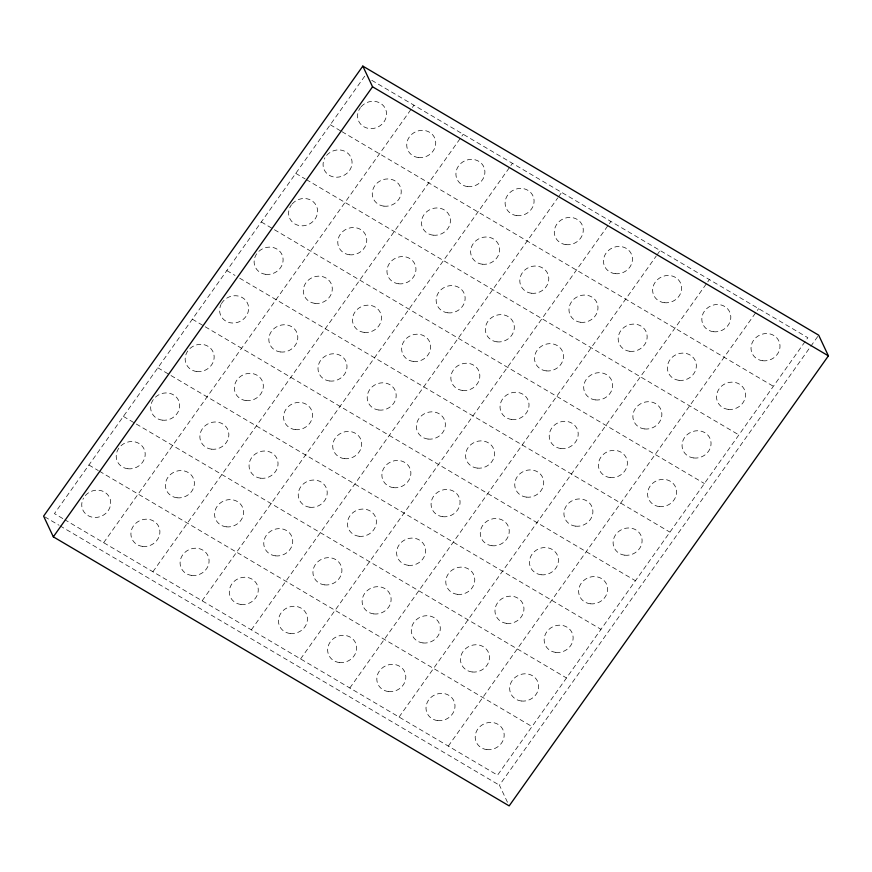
<?xml version="1.0" encoding="UTF-8"?>
<svg xmlns="http://www.w3.org/2000/svg" width="872" height="872" viewBox="0 0 872 872"><rect width="100%" height="100%" fill="white"/><g stroke="black" fill="none" stroke-linecap="round" stroke-linejoin="round"><path stroke-width="0.65" stroke-dasharray="4.36 3.27" d="M364.736 76.158L54.435 513.619L63.809 519.156M103.67 542.678L411.606 108.553M412.391 107.441L413.971 105.218M152.905 571.749L463.206 134.277M202.13 600.808L510.076 166.672M510.861 165.56L512.442 163.337M251.365 629.867L557.731 197.955M558.516 196.843L561.666 192.396M300.6 658.927L608.536 224.791M609.332 223.679L610.901 221.466M349.836 687.986L656.202 256.074M656.987 254.962L660.137 250.526M399.071 717.046L707.007 282.91M707.792 281.809L709.372 279.585M448.306 746.105L758.607 308.644M507.46 802.24L499.449 785.214L810.001 347.394M810.786 346.293L817.882 336.287M371.766 80.311L807.843 337.704L497.541 775.164L64.986 519.854M330.259 124.761L340.81 130.996M341.977 131.683L773.366 386.307M295.782 173.375L305.156 178.913M306.334 179.599L738.889 434.921M261.306 221.979L704.402 483.524M226.818 270.582L235.026 275.432M239.713 278.201L669.925 532.138M192.341 319.196L204.07 326.117M205.236 326.804L635.448 580.741M157.865 367.799L600.972 629.344M123.388 416.413L135.106 423.323M136.283 424.021L566.495 677.958M88.911 465.016L98.285 470.553M99.463 471.24L532.018 726.561M44.777 516.845L58.838 525.14M60.005 525.838L499.449 785.214M85.282 495.612A14.726 13.407 -25.2 0 1 109.567 497.585A14.726 13.407 -25.2 0 1 95.462 517.467A14.726 13.407 -25.2 0 1 83.549 498.065M221.455 303.641A14.726 13.407 -25.2 0 1 246.384 301.265A14.726 13.407 -25.2 0 1 235.059 322.913A14.726 13.407 -25.2 0 1 220.998 304.513M292.153 203.972A14.726 13.407 -25.2 0 1 316.689 206.511A14.726 13.407 -25.2 0 1 300.993 225.794A14.726 13.407 -25.2 0 1 291.51 204.757M326.629 155.369A14.726 13.407 -25.2 0 1 350.915 157.331A14.726 13.407 -25.2 0 1 336.81 177.223A14.726 13.407 -25.2 0 1 324.885 157.81M361.106 106.755A14.726 13.407 -25.2 0 1 385.642 109.294A14.726 13.407 -25.2 0 1 369.946 128.576A14.726 13.407 -25.2 0 1 360.474 107.539M127.933 468.765A14.726 13.407 -25.2 0 0 144.414 449.843A14.726 13.407 -25.2 0 0 119.758 447.009A14.726 13.407 -25.2 0 0 127.933 468.765M162.41 420.162A14.726 13.407 -25.2 0 0 178.891 401.229A14.726 13.407 -25.2 0 0 154.235 398.395A14.726 13.407 -25.2 0 0 162.41 420.162M196.887 371.548A14.726 13.407 -25.2 0 0 213.368 352.626A14.726 13.407 -25.2 0 0 188.712 349.792A14.726 13.407 -25.2 0 0 196.887 371.548M265.851 274.342A14.726 13.407 -25.2 0 0 282.321 255.409A14.726 13.407 -25.2 0 0 257.676 252.575A14.726 13.407 -25.2 0 0 265.851 274.342M142.637 546.406A14.726 13.407 -25.2 0 0 159.118 527.473A14.726 13.407 -25.2 0 0 134.462 524.65A14.726 13.407 -25.2 0 0 142.637 546.406M177.114 497.792A14.726 13.407 -25.2 0 0 193.595 478.87A14.726 13.407 -25.2 0 0 168.939 476.036A14.726 13.407 -25.2 0 0 177.114 497.792M211.591 449.189A14.726 13.407 -25.2 0 0 228.072 430.267A14.726 13.407 -25.2 0 0 203.427 427.433A14.726 13.407 -25.2 0 0 211.591 449.189M246.078 400.586A14.726 13.407 -25.2 0 0 262.548 381.653A14.726 13.407 -25.2 0 0 237.903 378.819A14.726 13.407 -25.2 0 0 246.078 400.586M280.555 351.972A14.726 13.407 -25.2 0 0 297.025 333.05A14.726 13.407 -25.2 0 0 272.38 330.216A14.726 13.407 -25.2 0 0 280.555 351.972M315.032 303.369A14.726 13.407 -25.2 0 0 331.502 284.446A14.726 13.407 -25.2 0 0 306.857 281.612A14.726 13.407 -25.2 0 0 315.032 303.369M349.509 254.766A14.726 13.407 -25.2 0 0 365.978 235.832A14.726 13.407 -25.2 0 0 341.334 232.998A14.726 13.407 -25.2 0 0 349.509 254.766M383.985 206.152A14.726 13.407 -25.2 0 0 400.455 187.229A14.726 13.407 -25.2 0 0 375.81 184.395A14.726 13.407 -25.2 0 0 383.985 206.152M418.462 157.549A14.726 13.407 -25.2 0 0 434.943 138.615A14.726 13.407 -25.2 0 0 410.287 135.792A14.726 13.407 -25.2 0 0 418.462 157.549M191.818 575.433A14.726 13.407 -25.2 0 0 208.299 556.51A14.726 13.407 -25.2 0 0 183.643 553.676A14.726 13.407 -25.2 0 0 191.818 575.433M226.295 526.83A14.726 13.407 -25.2 0 0 242.776 507.896A14.726 13.407 -25.2 0 0 218.131 505.073A14.726 13.407 -25.2 0 0 226.295 526.83M260.783 478.216A14.726 13.407 -25.2 0 0 277.252 459.293A14.726 13.407 -25.2 0 0 252.608 456.459A14.726 13.407 -25.2 0 0 260.783 478.216M295.259 429.613A14.726 13.407 -25.2 0 0 311.729 410.69A14.726 13.407 -25.2 0 0 287.084 407.856A14.726 13.407 -25.2 0 0 295.259 429.613M329.736 381.01A14.726 13.407 -25.2 0 0 346.206 362.076A14.726 13.407 -25.2 0 0 321.561 359.242A14.726 13.407 -25.2 0 0 329.736 381.01M364.213 332.396A14.726 13.407 -25.2 0 0 380.683 313.473A14.726 13.407 -25.2 0 0 356.038 310.639A14.726 13.407 -25.2 0 0 364.213 332.396M398.689 283.792A14.726 13.407 -25.2 0 0 415.17 264.859A14.726 13.407 -25.2 0 0 390.514 262.036A14.726 13.407 -25.2 0 0 398.689 283.792M433.166 235.178A14.726 13.407 -25.2 0 0 449.647 216.256A14.726 13.407 -25.2 0 0 424.991 213.422A14.726 13.407 -25.2 0 0 433.166 235.178M467.643 186.575A14.726 13.407 -25.2 0 0 484.124 167.653A14.726 13.407 -25.2 0 0 459.468 164.819A14.726 13.407 -25.2 0 0 467.643 186.575M241.01 604.46A14.726 13.407 -25.2 0 0 257.48 585.537A14.726 13.407 -25.2 0 0 232.835 582.703A14.726 13.407 -25.2 0 0 241.01 604.46M275.487 555.856A14.726 13.407 -25.2 0 0 291.957 536.934A14.726 13.407 -25.2 0 0 267.312 534.1A14.726 13.407 -25.2 0 0 275.487 555.856M309.963 507.253A14.726 13.407 -25.2 0 0 326.433 488.32A14.726 13.407 -25.2 0 0 301.788 485.497A14.726 13.407 -25.2 0 0 309.963 507.253M344.44 458.639A14.726 13.407 -25.2 0 0 360.91 439.717A14.726 13.407 -25.2 0 0 336.265 436.883A14.726 13.407 -25.2 0 0 344.44 458.639M378.917 410.036A14.726 13.407 -25.2 0 0 395.398 391.114A14.726 13.407 -25.2 0 0 370.742 388.28A14.726 13.407 -25.2 0 0 378.917 410.036M413.393 361.433A14.726 13.407 -25.2 0 0 429.874 342.5A14.726 13.407 -25.2 0 0 405.218 339.666A14.726 13.407 -25.2 0 0 413.393 361.433M447.87 312.819A14.726 13.407 -25.2 0 0 464.351 293.897A14.726 13.407 -25.2 0 0 439.695 291.063A14.726 13.407 -25.2 0 0 447.87 312.819M482.347 264.216A14.726 13.407 -25.2 0 0 498.828 245.283A14.726 13.407 -25.2 0 0 474.183 242.46A14.726 13.407 -25.2 0 0 482.347 264.216M516.834 215.602A14.726 13.407 -25.2 0 0 533.304 196.68A14.726 13.407 -25.2 0 0 508.659 193.846A14.726 13.407 -25.2 0 0 516.834 215.602M290.191 633.497A14.726 13.407 -25.2 0 0 306.661 614.564A14.726 13.407 -25.2 0 0 282.016 611.741A14.726 13.407 -25.2 0 0 290.191 633.497M324.667 584.883A14.726 13.407 -25.2 0 0 341.137 565.961A14.726 13.407 -25.2 0 0 316.492 563.127A14.726 13.407 -25.2 0 0 324.667 584.883M359.144 536.28A14.726 13.407 -25.2 0 0 375.614 517.358A14.726 13.407 -25.2 0 0 350.969 514.524A14.726 13.407 -25.2 0 0 359.144 536.28M393.621 487.677A14.726 13.407 -25.2 0 0 410.102 468.744A14.726 13.407 -25.2 0 0 385.446 465.921A14.726 13.407 -25.2 0 0 393.621 487.677M428.098 439.063A14.726 13.407 -25.2 0 0 444.578 420.141A14.726 13.407 -25.2 0 0 419.923 417.307A14.726 13.407 -25.2 0 0 428.098 439.063M462.574 390.46A14.726 13.407 -25.2 0 0 479.055 371.537A14.726 13.407 -25.2 0 0 454.399 368.703A14.726 13.407 -25.2 0 0 462.574 390.46M497.051 341.857A14.726 13.407 -25.2 0 0 513.532 322.923A14.726 13.407 -25.2 0 0 488.887 320.089A14.726 13.407 -25.2 0 0 497.051 341.857M531.538 293.243A14.726 13.407 -25.2 0 0 548.008 274.32A14.726 13.407 -25.2 0 0 523.364 271.486A14.726 13.407 -25.2 0 0 531.538 293.243M566.015 244.64A14.726 13.407 -25.2 0 0 582.485 225.706A14.726 13.407 -25.2 0 0 557.84 222.883A14.726 13.407 -25.2 0 0 566.015 244.64M339.372 662.524A14.726 13.407 -25.2 0 0 355.841 643.601A14.726 13.407 -25.2 0 0 331.197 640.767A14.726 13.407 -25.2 0 0 339.372 662.524M373.848 613.921A14.726 13.407 -25.2 0 0 390.329 594.987A14.726 13.407 -25.2 0 0 365.673 592.164A14.726 13.407 -25.2 0 0 373.848 613.921M408.325 565.307A14.726 13.407 -25.2 0 0 424.806 546.384A14.726 13.407 -25.2 0 0 400.15 543.55A14.726 13.407 -25.2 0 0 408.325 565.307M442.802 516.704A14.726 13.407 -25.2 0 0 459.282 497.781A14.726 13.407 -25.2 0 0 434.627 494.947A14.726 13.407 -25.2 0 0 442.802 516.704M477.278 468.101A14.726 13.407 -25.2 0 0 493.759 449.167A14.726 13.407 -25.2 0 0 469.114 446.344A14.726 13.407 -25.2 0 0 477.278 468.101M511.766 419.487A14.726 13.407 -25.2 0 0 528.236 400.564A14.726 13.407 -25.2 0 0 503.591 397.73A14.726 13.407 -25.2 0 0 511.766 419.487M546.243 370.883A14.726 13.407 -25.2 0 0 562.713 351.961A14.726 13.407 -25.2 0 0 538.068 349.127A14.726 13.407 -25.2 0 0 546.243 370.883M580.719 322.28A14.726 13.407 -25.2 0 0 597.189 303.347A14.726 13.407 -25.2 0 0 572.544 300.513A14.726 13.407 -25.2 0 0 580.719 322.28M615.196 273.666A14.726 13.407 -25.2 0 0 631.666 254.744A14.726 13.407 -25.2 0 0 607.021 251.91A14.726 13.407 -25.2 0 0 615.196 273.666M388.552 691.561A14.726 13.407 -25.2 0 0 405.033 672.628A14.726 13.407 -25.2 0 0 380.377 669.794A14.726 13.407 -25.2 0 0 388.552 691.561M423.029 642.947A14.726 13.407 -25.2 0 0 439.51 624.025A14.726 13.407 -25.2 0 0 414.854 621.191A14.726 13.407 -25.2 0 0 423.029 642.947M457.506 594.344A14.726 13.407 -25.2 0 0 473.987 575.411A14.726 13.407 -25.2 0 0 449.331 572.588A14.726 13.407 -25.2 0 0 457.506 594.344M491.993 545.73A14.726 13.407 -25.2 0 0 508.463 526.808A14.726 13.407 -25.2 0 0 483.818 523.974A14.726 13.407 -25.2 0 0 491.993 545.73M526.47 497.127A14.726 13.407 -25.2 0 0 542.94 478.205A14.726 13.407 -25.2 0 0 518.295 475.371A14.726 13.407 -25.2 0 0 526.47 497.127M560.947 448.524A14.726 13.407 -25.2 0 0 577.417 429.591A14.726 13.407 -25.2 0 0 552.772 426.768A14.726 13.407 -25.2 0 0 560.947 448.524M595.423 399.91A14.726 13.407 -25.2 0 0 611.893 380.988A14.726 13.407 -25.2 0 0 587.248 378.154A14.726 13.407 -25.2 0 0 595.423 399.91M629.9 351.307A14.726 13.407 -25.2 0 0 646.37 332.385A14.726 13.407 -25.2 0 0 621.725 329.551A14.726 13.407 -25.2 0 0 629.9 351.307M664.377 302.704A14.726 13.407 -25.2 0 0 680.858 283.771A14.726 13.407 -25.2 0 0 656.202 280.937A14.726 13.407 -25.2 0 0 664.377 302.704M437.733 720.588A14.726 13.407 -25.2 0 0 454.214 701.666A14.726 13.407 -25.2 0 0 429.558 698.832A14.726 13.407 -25.2 0 0 437.733 720.588M472.21 671.985A14.726 13.407 -25.2 0 0 488.691 653.052A14.726 13.407 -25.2 0 0 464.046 650.218A14.726 13.407 -25.2 0 0 472.21 671.985M506.697 623.371A14.726 13.407 -25.2 0 0 523.167 604.449A14.726 13.407 -25.2 0 0 498.522 601.615A14.726 13.407 -25.2 0 0 506.697 623.371M541.174 574.768A14.726 13.407 -25.2 0 0 557.644 555.835A14.726 13.407 -25.2 0 0 532.999 553.012A14.726 13.407 -25.2 0 0 541.174 574.768M575.651 526.154A14.726 13.407 -25.2 0 0 592.121 507.232A14.726 13.407 -25.2 0 0 567.476 504.398A14.726 13.407 -25.2 0 0 575.651 526.154M610.128 477.551A14.726 13.407 -25.2 0 0 626.597 458.628A14.726 13.407 -25.2 0 0 601.953 455.794A14.726 13.407 -25.2 0 0 610.128 477.551M644.604 428.948A14.726 13.407 -25.2 0 0 661.085 410.014A14.726 13.407 -25.2 0 0 636.429 407.191A14.726 13.407 -25.2 0 0 644.604 428.948M679.081 380.334A14.726 13.407 -25.2 0 0 695.562 361.411A14.726 13.407 -25.2 0 0 670.906 358.577A14.726 13.407 -25.2 0 0 679.081 380.334M713.558 331.731A14.726 13.407 -25.2 0 0 730.038 312.808A14.726 13.407 -25.2 0 0 705.383 309.974A14.726 13.407 -25.2 0 0 713.558 331.731M486.925 749.615A14.726 13.407 -25.2 0 0 503.395 730.692A14.726 13.407 -25.2 0 0 478.75 727.858A14.726 13.407 -25.2 0 0 486.925 749.615M521.402 701.012A14.726 13.407 -25.2 0 0 537.871 682.089A14.726 13.407 -25.2 0 0 513.227 679.255A14.726 13.407 -25.2 0 0 521.402 701.012M555.878 652.398A14.726 13.407 -25.2 0 0 572.348 633.475A14.726 13.407 -25.2 0 0 547.703 630.641A14.726 13.407 -25.2 0 0 555.878 652.398M590.355 603.795A14.726 13.407 -25.2 0 0 606.825 584.872A14.726 13.407 -25.2 0 0 582.18 582.038A14.726 13.407 -25.2 0 0 590.355 603.795M624.832 555.192A14.726 13.407 -25.2 0 0 641.312 536.258A14.726 13.407 -25.2 0 0 616.657 533.435A14.726 13.407 -25.2 0 0 624.832 555.192M659.308 506.578A14.726 13.407 -25.2 0 0 675.789 487.655A14.726 13.407 -25.2 0 0 651.133 484.821A14.726 13.407 -25.2 0 0 659.308 506.578M693.785 457.974A14.726 13.407 -25.2 0 0 710.266 439.052A14.726 13.407 -25.2 0 0 685.61 436.218A14.726 13.407 -25.2 0 0 693.785 457.974M728.262 409.371A14.726 13.407 -25.2 0 0 744.743 390.438A14.726 13.407 -25.2 0 0 720.087 387.615A14.726 13.407 -25.2 0 0 728.262 409.371M762.749 360.757A14.726 13.407 -25.2 0 0 779.219 341.835A14.726 13.407 -25.2 0 0 754.574 339.001A14.726 13.407 -25.2 0 0 762.749 360.757"/><path stroke-width="1.31" d="M362.828 66.109L43.6 516.148L53.323 536.825L509.172 805.892L828.4 355.852L818.677 335.175L362.828 66.109L372.551 86.786L828.4 355.852M53.323 536.825L372.551 86.786"/></g></svg>
